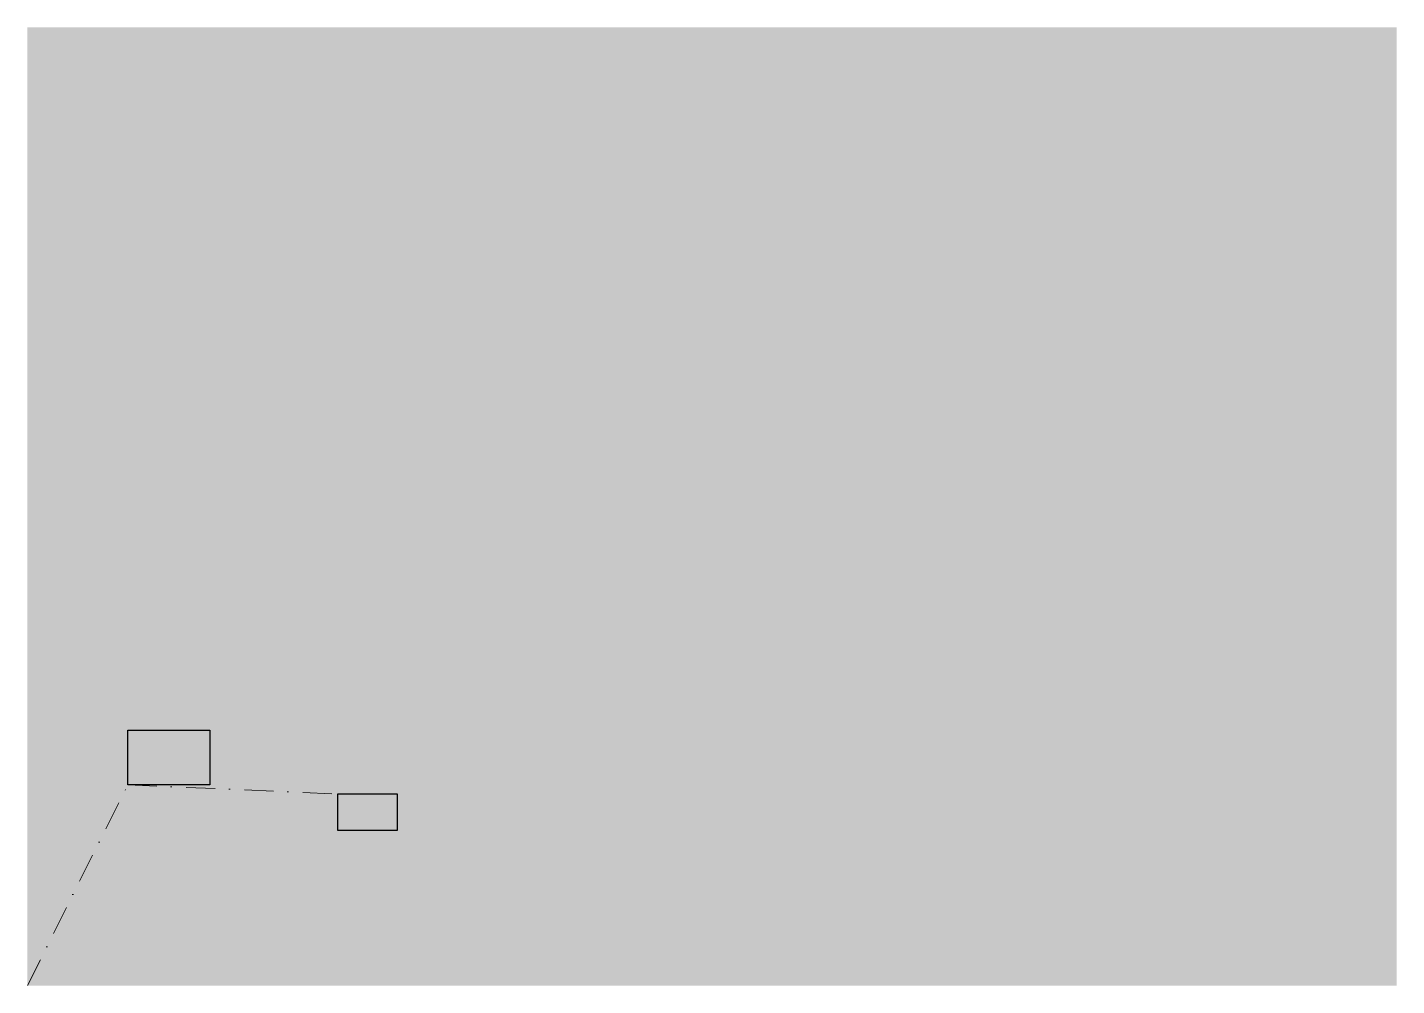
# Model space of a CAD drawing. Extents: x 0 to 300, y 0 to 210.
import ezdxf

# ---------------------------------------------------------------- set-up
doc = ezdxf.new("R2010")
doc.units = 0
doc.linetypes.add('DASHDOT2', pattern=[12.7, 6.35, -3.175, 0, -3.175])
doc.layers.get('0').update_dxf_attribs({"lineweight": 25})
for name, color, linetype, lineweight, true_color in [('CAM ... Beamo ... template', 178, 'Continuous', 20, 0x000000), ('CAM ... GCode2AxisPT ... normal', 8, 'Continuous', 20, 0x808080), ('CAM ... GCode2AxisPT ... rapid', 150, 'DASHDOT2', 20, 0x0088ff)]:
    doc.layers.add(name, color=color, linetype=linetype, lineweight=lineweight, true_color=true_color)
doc.layers.add('CAM ... GCode2AxisPT', color=7, linetype='Continuous', lineweight=20)

# ---------------------------------------------------------------- blocks, each defined once
blk = doc.blocks.new('CAMTOOLPATH$$GCode2AxisPT$$Profile 1')
at = {"layer": 'CAM ... GCode2AxisPT ... normal'}
for p, q in [((22, 44, -4), (22, 56, -4)), ((22, 56, -4), (40, 56, -4)), ((40, 56, -4), (40, 44, -4)), ((22, 44, 2), (22, 44, -4)), ((40, 44, -4), (22, 44, -4)), ((22, 44, -4), (22, 44, 2)), ((68, 42, 2), (68, 42, -4)), ((68, 42, -4), (81, 42, -4)), ((68, 34, -4), (68, 42, -4)), ((68, 42, -4), (68, 42, 2)), ((81, 42, -4), (81, 34, -4)), ((81, 34, -4), (68, 34, -4))]:
    blk.add_line(p, q, dxfattribs=at)
at = {"layer": 'CAM ... GCode2AxisPT ... rapid'}
for p, q in [((0, 0, 50), (22, 44, 50)), ((22, 44, 50), (22, 44, 2)), ((22, 44, 2), (22, 44, 2)), ((22, 44, 2), (68, 42, 2)), ((68, 42, 2), (68, 42, 2)), ((68, 42, 2), (68, 42, 2)), ((68, 42, 2), (68, 42, 50))]:
    blk.add_line(p, q, dxfattribs=at)

msp = doc.modelspace()

# ---------------------------------------------------------------- hatches: boundary and pattern name
at = {"layer": 'CAM ... Beamo ... template', "true_color": 0x403d70, "transparency": 33554507}
msp.add_hatch(color=177, dxfattribs=at).paths.add_polyline_path([(300, 0), (300, 210), (0, 210), (0, 0)], flags=0)

# ---------------------------------------------------------------- linework, layer by layer
at = {"flags": 128}
for points in [[(22, 56), (40, 56), (40, 44), (22, 44)], [(68, 42), (81, 42), (81, 34), (68, 34)]]:
    msp.add_lwpolyline(points, close=True, dxfattribs=at)

# ---------------------------------------------------------------- block references
at = {"layer": 'CAM ... GCode2AxisPT'}
msp.add_blockref('CAMTOOLPATH$$GCode2AxisPT$$Profile 1', (0, 0), dxfattribs=at)

doc.saveas('drawing.dxf')
